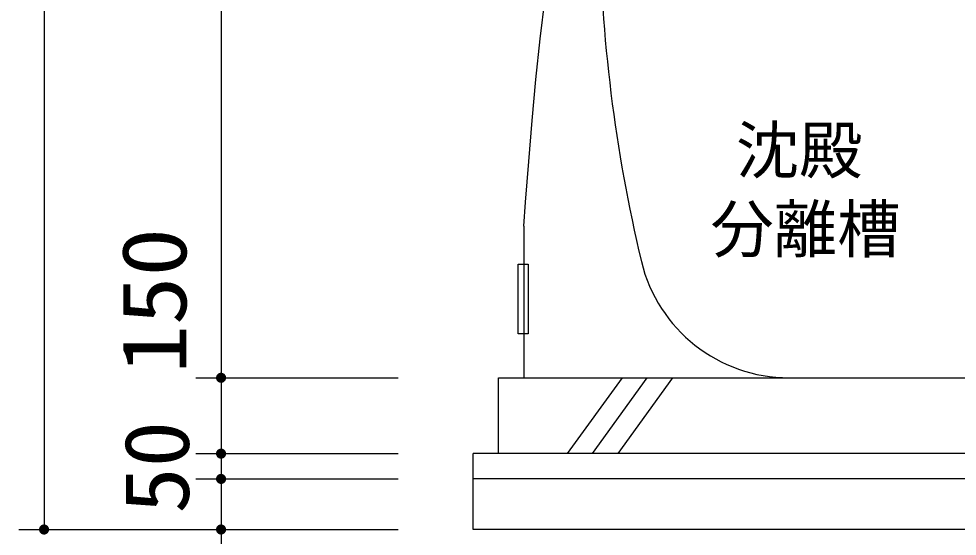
# Model space of a CAD drawing. Units: millimetres, scale not verified. Extents: x -14850 to 14850, y -10500 to 10500.
# Drawn here: x -1860 to -4, y -6184 to -5161 of the extents above; entities that cross this region are included whole.
import ezdxf
from ezdxf.enums import TextEntityAlignment as Align

# ---------------------------------------------------------------- set-up
doc = ezdxf.new("R2010")
doc.units = ezdxf.units.MM
doc.header["$LTSCALE"] = 50
for name, color, linetype, lineweight in [('0-0_機器', 2, 'Continuous', 25), ('0-1_空気管', 3, 'Continuous', 25), ('0-4_文字', 5, 'Continuous', 25), ('0-5_製作', 5, 'Continuous', 25)]:
    doc.layers.add(name, color=color, linetype=linetype, lineweight=lineweight)
doc.styles.add('ＭＳ ゴシック', font='')
doc.styles.get('ＭＳ ゴシック').set_extended_font_data('MS Gothic')

msp = doc.modelspace()

# ---------------------------------------------------------------- linework, layer by layer
at = {"layer": '0-0_機器'}
for p, q in [((-911.41, -6020.85), (-911.41, -5870.85)), ((-911.41, -5870.85), (1288.59, -5870.85)), ((-667.08, -5870.85), (-775.33, -6020.85)), ((-725.33, -6020.85), (-617.08, -5870.85)), ((-567.08, -5870.85), (-675.33, -6020.85)), ((1338.58, -6020.85), (-961.41, -6020.85)), ((-961.41, -6170.85), (-961.41, -6020.85)), ((1338.58, -6070.85), (-961.41, -6070.85))]:
    msp.add_line(p, q, dxfattribs=at)
msp.add_lwpolyline([(1338.58, -6020.85), (1338.58, -6170.85), (-961.41, -6170.85)], dxfattribs=at)
at = {"layer": '0-1_空気管'}
msp.add_line((-337.04, -5870.85), (714.21, -5870.85), dxfattribs=at)
for centre, radius, start, end in [((2288.43, -4940.85), 3000, 180.57292, 193.49336), ((-337.04, -5570.85), 300, 193.49338, 270)]:
    msp.add_arc(centre, radius, start, end, dxfattribs=at)
at = {"layer": '0-4_文字', "color": 7}
msp.add_line((-861.41, -5570.85), (-861.41, -5870.85), dxfattribs=at)
msp.add_lwpolyline([(-861.41, -5570.85), (-857.85, -5523.9), (-851.54, -5442.95), (-844.78, -5362.04), (-837.29, -5281.21), (-828.78, -5200.48), (-818.97, -5119.87), (-812.57, -5073.19), (-807.05, -5036.02), (-796.58, -4972.07), (-784.82, -4908.35), (-771.63, -4844.92), (-756.9, -4781.87), (-740.5, -4719.28), (-730.18, -4683.21), (-722.64, -4658.22), (-709.01, -4615.34), (-694.71, -4572.66), (-679.89, -4530.13), (-664.7, -4487.73), (-649.28, -4445.39), (-631.05, -4420.85)], dxfattribs=at)
msp.add_lwpolyline([(-852.65, -5646.29), (-852.65, -5783.84), (-872.3, -5783.84), (-872.3, -5646.29)], close=True, dxfattribs=at)
at = {"layer": '0-5_製作', "color": 2}
for p, q in [((-1809.92, -3590.85), (-1809.92, -6170.85)), ((-1459.92, -3760.85), (-1459.92, -5870.85)), ((-1509.92, -5870.85), (-1109.92, -5870.85)), ((-1459.92, -5870.85), (-1459.92, -6020.85)), ((-1509.92, -6020.85), (-1109.92, -6020.85)), ((-1459.92, -6020.85), (-1459.92, -6070.85)), ((-1509.92, -6070.85), (-1109.92, -6070.85)), ((-1459.92, -6070.85), (-1459.92, -6170.85)), ((-1859.92, -6170.85), (-1109.92, -6170.85)), ((-1459.92, -6170.85), (-1459.92, -6500.85))]:
    msp.add_line(p, q, dxfattribs=at)
at = {"layer": '0-5_製作'}
for points in [[(-1469.43, -5867.76), (-1459.92, -5860.85), (-1459.92, -5870.85)], [(-1468.97, -5866.6), (-1459.92, -5860.85), (-1469.43, -5867.76)], [(-1468.36, -5865.5), (-1459.92, -5860.85), (-1468.97, -5866.6)], [(-1467.63, -5864.48), (-1459.92, -5860.85), (-1468.36, -5865.5)], [(-1466.77, -5863.56), (-1459.92, -5860.85), (-1467.63, -5864.48)], [(-1465.8, -5862.76), (-1459.92, -5860.85), (-1466.77, -5863.56)], [(-1464.74, -5862.09), (-1459.92, -5860.85), (-1465.8, -5862.76)], [(-1463.6, -5861.56), (-1459.92, -5860.85), (-1464.74, -5862.09)], [(-1462.41, -5861.17), (-1459.92, -5860.85), (-1463.6, -5861.56)], [(-1461.17, -5860.93), (-1459.92, -5860.85), (-1462.41, -5861.17)], [(-1459.92, -5860.85), (-1449.92, -5870.85), (-1459.92, -5870.85)], [(-1459.92, -5860.85), (-1450, -5869.6), (-1449.92, -5870.85)], [(-1459.92, -5860.85), (-1450.24, -5868.37), (-1450, -5869.6)], [(-1459.92, -5860.85), (-1450.62, -5867.17), (-1450.24, -5868.37)], [(-1459.92, -5860.85), (-1451.16, -5866.04), (-1450.62, -5867.17)], [(-1459.92, -5860.85), (-1451.83, -5864.98), (-1451.16, -5866.04)], [(-1459.92, -5860.85), (-1452.63, -5864.01), (-1451.83, -5864.98)], [(-1459.92, -5860.85), (-1453.55, -5863.15), (-1452.63, -5864.01)], [(-1459.92, -5860.85), (-1454.56, -5862.41), (-1453.55, -5863.15)], [(-1459.92, -5860.85), (-1455.66, -5861.81), (-1454.56, -5862.41)], [(-1459.29, -5860.87), (-1455.66, -5861.81), (-1459.92, -5860.85)], [(-1459.29, -5860.87), (-1456.83, -5861.34), (-1455.66, -5861.81)], [(-1458.05, -5861.03), (-1456.83, -5861.34), (-1459.29, -5860.87)], [(-1469.9, -5870.23), (-1459.92, -5870.85), (-1469.92, -5870.85)], [(-1469.92, -5870.85), (-1459.92, -5870.85), (-1469.84, -5872.11)], [(-1469.74, -5868.98), (-1459.92, -5870.85), (-1469.9, -5870.23)], [(-1469.84, -5872.11), (-1459.92, -5870.85), (-1469.61, -5873.34)], [(-1469.43, -5867.76), (-1459.92, -5870.85), (-1469.74, -5868.98)], [(-1469.61, -5873.34), (-1459.92, -5870.85), (-1469.22, -5874.54)], [(-1469.22, -5874.54), (-1459.92, -5870.85), (-1468.68, -5875.67)], [(-1468.68, -5875.67), (-1459.92, -5870.85), (-1468.01, -5876.73)], [(-1468.01, -5876.73), (-1459.92, -5870.85), (-1467.21, -5877.7)], [(-1467.21, -5877.7), (-1459.92, -5870.85), (-1466.3, -5878.56)], [(-1466.3, -5878.56), (-1459.92, -5870.85), (-1465.28, -5879.3)], [(-1465.28, -5879.3), (-1459.92, -5870.85), (-1459.92, -5880.85)], [(-1465.28, -5879.3), (-1459.92, -5880.85), (-1464.18, -5879.9)], [(-1464.18, -5879.9), (-1460.55, -5880.83), (-1463.01, -5880.36)], [(-1464.18, -5879.9), (-1459.92, -5880.85), (-1460.55, -5880.83)], [(-1463.01, -5880.36), (-1460.55, -5880.83), (-1461.79, -5880.68)], [(-1459.92, -5870.85), (-1458.67, -5880.78), (-1459.92, -5880.85)], [(-1459.92, -5870.85), (-1457.43, -5880.54), (-1458.67, -5880.78)], [(-1459.92, -5870.85), (-1456.24, -5880.15), (-1457.43, -5880.54)], [(-1459.92, -5870.85), (-1455.1, -5879.62), (-1456.24, -5880.15)], [(-1459.92, -5870.85), (-1454.04, -5878.94), (-1455.1, -5879.62)], [(-1459.92, -5870.85), (-1453.08, -5878.14), (-1454.04, -5878.94)], [(-1459.92, -5870.85), (-1452.22, -5877.23), (-1453.08, -5878.14)], [(-1459.92, -5870.85), (-1451.48, -5876.21), (-1452.22, -5877.23)], [(-1459.92, -5870.85), (-1450.87, -5875.11), (-1451.48, -5876.21)], [(-1459.92, -5870.85), (-1450.41, -5873.94), (-1450.87, -5875.11)], [(-1459.92, -5870.85), (-1450.1, -5872.73), (-1450.41, -5873.94)], [(-1449.92, -5870.85), (-1450.1, -5872.73), (-1459.92, -5870.85)], [(-1449.92, -5870.85), (-1449.94, -5871.48), (-1450.1, -5872.73)], [(-1469.43, -6017.76), (-1459.92, -6010.85), (-1459.92, -6020.85)], [(-1468.97, -6016.6), (-1459.92, -6010.85), (-1469.43, -6017.76)], [(-1468.36, -6015.5), (-1459.92, -6010.85), (-1468.97, -6016.6)], [(-1467.63, -6014.48), (-1459.92, -6010.85), (-1468.36, -6015.5)], [(-1466.77, -6013.56), (-1459.92, -6010.85), (-1467.63, -6014.48)], [(-1465.8, -6012.76), (-1459.92, -6010.85), (-1466.77, -6013.56)], [(-1464.74, -6012.09), (-1459.92, -6010.85), (-1465.8, -6012.76)], [(-1463.6, -6011.56), (-1459.92, -6010.85), (-1464.74, -6012.09)], [(-1462.41, -6011.17), (-1459.92, -6010.85), (-1463.6, -6011.56)], [(-1461.17, -6010.93), (-1459.92, -6010.85), (-1462.41, -6011.17)], [(-1459.92, -6010.85), (-1449.92, -6020.85), (-1459.92, -6020.85)], [(-1459.92, -6010.85), (-1450, -6019.6), (-1449.92, -6020.85)], [(-1459.92, -6010.85), (-1450.24, -6018.37), (-1450, -6019.6)], [(-1459.92, -6010.85), (-1450.62, -6017.17), (-1450.24, -6018.37)], [(-1459.92, -6010.85), (-1451.16, -6016.04), (-1450.62, -6017.17)], [(-1459.92, -6010.85), (-1451.83, -6014.98), (-1451.16, -6016.04)], [(-1459.92, -6010.85), (-1452.63, -6014.01), (-1451.83, -6014.98)], [(-1459.92, -6010.85), (-1453.55, -6013.15), (-1452.63, -6014.01)], [(-1459.92, -6010.85), (-1454.56, -6012.41), (-1453.55, -6013.15)], [(-1459.92, -6010.85), (-1455.66, -6011.81), (-1454.56, -6012.41)], [(-1459.29, -6010.87), (-1455.66, -6011.81), (-1459.92, -6010.85)], [(-1459.29, -6010.87), (-1456.83, -6011.34), (-1455.66, -6011.81)], [(-1458.05, -6011.03), (-1456.83, -6011.34), (-1459.29, -6010.87)], [(-1469.9, -6020.23), (-1459.92, -6020.85), (-1469.92, -6020.85)], [(-1469.92, -6020.85), (-1459.92, -6020.85), (-1469.84, -6022.11)], [(-1469.74, -6018.98), (-1459.92, -6020.85), (-1469.9, -6020.23)], [(-1469.84, -6022.11), (-1459.92, -6020.85), (-1469.61, -6023.34)], [(-1469.43, -6017.76), (-1459.92, -6020.85), (-1469.74, -6018.98)], [(-1469.61, -6023.34), (-1459.92, -6020.85), (-1469.22, -6024.54)], [(-1469.22, -6024.54), (-1459.92, -6020.85), (-1468.68, -6025.67)], [(-1468.68, -6025.67), (-1459.92, -6020.85), (-1468.01, -6026.73)], [(-1468.01, -6026.73), (-1459.92, -6020.85), (-1467.21, -6027.7)], [(-1467.21, -6027.7), (-1459.92, -6020.85), (-1466.3, -6028.56)], [(-1466.3, -6028.56), (-1459.92, -6020.85), (-1465.28, -6029.3)], [(-1465.28, -6029.3), (-1459.92, -6020.85), (-1459.92, -6030.85)], [(-1465.28, -6029.3), (-1459.92, -6030.85), (-1464.18, -6029.9)], [(-1464.18, -6029.9), (-1460.55, -6030.83), (-1463.01, -6030.37)], [(-1464.18, -6029.9), (-1459.92, -6030.85), (-1460.55, -6030.83)], [(-1463.01, -6030.37), (-1460.55, -6030.83), (-1461.79, -6030.68)], [(-1459.92, -6020.85), (-1458.67, -6030.78), (-1459.92, -6030.85)], [(-1459.92, -6020.85), (-1457.43, -6030.54), (-1458.67, -6030.78)], [(-1459.92, -6020.85), (-1456.24, -6030.15), (-1457.43, -6030.54)], [(-1459.92, -6020.85), (-1455.1, -6029.62), (-1456.24, -6030.15)], [(-1459.92, -6020.85), (-1454.04, -6028.94), (-1455.1, -6029.62)], [(-1459.92, -6020.85), (-1453.08, -6028.14), (-1454.04, -6028.94)], [(-1459.92, -6020.85), (-1452.22, -6027.23), (-1453.08, -6028.14)], [(-1459.92, -6020.85), (-1451.48, -6026.21), (-1452.22, -6027.23)], [(-1459.92, -6020.85), (-1450.87, -6025.11), (-1451.48, -6026.21)], [(-1459.92, -6020.85), (-1450.41, -6023.94), (-1450.87, -6025.11)], [(-1459.92, -6020.85), (-1450.1, -6022.73), (-1450.41, -6023.94)], [(-1449.92, -6020.85), (-1450.1, -6022.73), (-1459.92, -6020.85)], [(-1449.92, -6020.85), (-1449.94, -6021.48), (-1450.1, -6022.73)], [(-1469.43, -6067.76), (-1459.92, -6070.85), (-1469.74, -6068.98)], [(-1469.43, -6067.76), (-1459.92, -6060.85), (-1459.92, -6070.85)], [(-1468.97, -6066.6), (-1459.92, -6060.85), (-1469.43, -6067.76)], [(-1468.36, -6065.5), (-1459.92, -6060.85), (-1468.97, -6066.6)], [(-1467.63, -6064.48), (-1459.92, -6060.85), (-1468.36, -6065.5)], [(-1466.77, -6063.56), (-1459.92, -6060.85), (-1467.63, -6064.48)], [(-1465.8, -6062.76), (-1459.92, -6060.85), (-1466.77, -6063.56)], [(-1464.74, -6062.09), (-1459.92, -6060.85), (-1465.8, -6062.76)], [(-1463.6, -6061.56), (-1459.92, -6060.85), (-1464.74, -6062.09)], [(-1462.41, -6061.17), (-1459.92, -6060.85), (-1463.6, -6061.56)], [(-1461.17, -6060.93), (-1459.92, -6060.85), (-1462.41, -6061.17)], [(-1459.92, -6060.85), (-1449.92, -6070.85), (-1459.92, -6070.85)], [(-1459.92, -6060.85), (-1450, -6069.6), (-1449.92, -6070.85)], [(-1459.92, -6060.85), (-1450.24, -6068.37), (-1450, -6069.6)], [(-1459.92, -6060.85), (-1450.62, -6067.17), (-1450.24, -6068.37)], [(-1459.92, -6060.85), (-1451.16, -6066.04), (-1450.62, -6067.17)], [(-1459.92, -6060.85), (-1451.83, -6064.98), (-1451.16, -6066.04)], [(-1459.92, -6060.85), (-1452.63, -6064.01), (-1451.83, -6064.98)], [(-1459.92, -6060.85), (-1453.55, -6063.15), (-1452.63, -6064.01)], [(-1459.92, -6060.85), (-1454.56, -6062.41), (-1453.55, -6063.15)], [(-1459.92, -6060.85), (-1455.66, -6061.81), (-1454.56, -6062.41)], [(-1459.29, -6060.87), (-1455.66, -6061.81), (-1459.92, -6060.85)], [(-1459.29, -6060.87), (-1456.83, -6061.34), (-1455.66, -6061.81)], [(-1458.05, -6061.03), (-1456.83, -6061.34), (-1459.29, -6060.87)], [(-1469.9, -6070.23), (-1459.92, -6070.85), (-1469.92, -6070.85)], [(-1469.92, -6070.85), (-1459.92, -6070.85), (-1469.84, -6072.11)], [(-1469.74, -6068.98), (-1459.92, -6070.85), (-1469.9, -6070.23)], [(-1469.84, -6072.11), (-1459.92, -6070.85), (-1469.61, -6073.34)], [(-1469.61, -6073.34), (-1459.92, -6070.85), (-1469.22, -6074.54)], [(-1469.22, -6074.54), (-1459.92, -6070.85), (-1468.68, -6075.67)], [(-1468.68, -6075.67), (-1459.92, -6070.85), (-1468.01, -6076.73)], [(-1468.01, -6076.73), (-1459.92, -6070.85), (-1467.21, -6077.7)], [(-1467.21, -6077.7), (-1459.92, -6070.85), (-1466.3, -6078.56)], [(-1466.3, -6078.56), (-1459.92, -6070.85), (-1465.28, -6079.3)], [(-1465.28, -6079.3), (-1459.92, -6070.85), (-1459.92, -6080.85)], [(-1465.28, -6079.3), (-1459.92, -6080.85), (-1464.18, -6079.9)], [(-1464.18, -6079.9), (-1460.55, -6080.83), (-1463.01, -6080.36)], [(-1464.18, -6079.9), (-1459.92, -6080.85), (-1460.55, -6080.83)], [(-1463.01, -6080.36), (-1460.55, -6080.83), (-1461.79, -6080.68)], [(-1459.92, -6070.85), (-1458.67, -6080.78), (-1459.92, -6080.85)], [(-1459.92, -6070.85), (-1457.43, -6080.54), (-1458.67, -6080.78)], [(-1459.92, -6070.85), (-1456.24, -6080.15), (-1457.43, -6080.54)], [(-1459.92, -6070.85), (-1455.1, -6079.62), (-1456.24, -6080.15)], [(-1459.92, -6070.85), (-1454.04, -6078.94), (-1455.1, -6079.62)], [(-1459.92, -6070.85), (-1453.08, -6078.14), (-1454.04, -6078.94)], [(-1459.92, -6070.85), (-1452.22, -6077.23), (-1453.08, -6078.14)], [(-1459.92, -6070.85), (-1451.48, -6076.21), (-1452.22, -6077.23)], [(-1459.92, -6070.85), (-1450.87, -6075.11), (-1451.48, -6076.21)], [(-1459.92, -6070.85), (-1450.41, -6073.94), (-1450.87, -6075.11)], [(-1459.92, -6070.85), (-1450.1, -6072.73), (-1450.41, -6073.94)], [(-1449.92, -6070.85), (-1450.1, -6072.73), (-1459.92, -6070.85)], [(-1449.92, -6070.85), (-1449.94, -6071.48), (-1450.1, -6072.73)], [(-1819.9, -6170.23), (-1809.92, -6170.85), (-1819.92, -6170.85)], [(-1819.92, -6170.85), (-1809.92, -6170.85), (-1819.84, -6172.11)], [(-1819.74, -6168.98), (-1809.92, -6170.85), (-1819.9, -6170.23)], [(-1819.84, -6172.11), (-1809.92, -6170.85), (-1819.61, -6173.34)], [(-1819.43, -6167.76), (-1809.92, -6170.85), (-1819.74, -6168.98)], [(-1819.61, -6173.34), (-1809.92, -6170.85), (-1819.22, -6174.54)], [(-1819.43, -6167.76), (-1809.92, -6160.85), (-1809.92, -6170.85)], [(-1818.97, -6166.6), (-1809.92, -6160.85), (-1819.43, -6167.76)], [(-1819.22, -6174.54), (-1809.92, -6170.85), (-1818.68, -6175.67)], [(-1818.36, -6165.5), (-1809.92, -6160.85), (-1818.97, -6166.6)], [(-1818.68, -6175.67), (-1809.92, -6170.85), (-1818.01, -6176.73)], [(-1817.63, -6164.48), (-1809.92, -6160.85), (-1818.36, -6165.5)], [(-1818.01, -6176.73), (-1809.92, -6170.85), (-1817.21, -6177.7)], [(-1816.77, -6163.57), (-1809.92, -6160.85), (-1817.63, -6164.48)], [(-1817.21, -6177.7), (-1809.92, -6170.85), (-1816.3, -6178.56)], [(-1815.8, -6162.76), (-1809.92, -6160.85), (-1816.77, -6163.57)], [(-1816.3, -6178.56), (-1809.92, -6170.85), (-1809.92, -6180.85)], [(-1816.3, -6178.56), (-1809.92, -6180.85), (-1815.28, -6179.3)], [(-1814.74, -6162.09), (-1809.92, -6160.85), (-1815.8, -6162.76)], [(-1815.28, -6179.3), (-1810.55, -6180.84), (-1814.18, -6179.9)], [(-1815.28, -6179.3), (-1809.92, -6180.85), (-1810.55, -6180.84)], [(-1813.6, -6161.56), (-1809.92, -6160.85), (-1814.74, -6162.09)], [(-1812.41, -6161.17), (-1809.92, -6160.85), (-1813.6, -6161.56)], [(-1811.17, -6160.93), (-1809.92, -6160.85), (-1812.41, -6161.17)], [(-1809.92, -6160.85), (-1799.92, -6170.85), (-1809.92, -6170.85)], [(-1809.92, -6160.85), (-1800, -6169.6), (-1799.92, -6170.85)], [(-1809.92, -6160.85), (-1800.24, -6168.37), (-1800, -6169.6)], [(-1809.92, -6160.85), (-1800.62, -6167.17), (-1800.24, -6168.37)], [(-1809.92, -6160.85), (-1801.16, -6166.04), (-1800.62, -6167.17)], [(-1809.92, -6160.85), (-1801.83, -6164.98), (-1801.16, -6166.04)], [(-1809.92, -6160.85), (-1802.63, -6164.01), (-1801.83, -6164.98)], [(-1809.92, -6160.85), (-1803.55, -6163.15), (-1802.63, -6164.01)], [(-1809.92, -6160.85), (-1804.56, -6162.41), (-1803.55, -6163.15)], [(-1809.29, -6160.87), (-1804.56, -6162.41), (-1809.92, -6160.85)], [(-1809.92, -6170.85), (-1808.67, -6180.78), (-1809.92, -6180.85)], [(-1809.92, -6170.85), (-1807.43, -6180.54), (-1808.67, -6180.78)], [(-1809.92, -6170.85), (-1806.24, -6180.15), (-1807.43, -6180.54)], [(-1809.92, -6170.85), (-1805.1, -6179.62), (-1806.24, -6180.15)], [(-1809.92, -6170.85), (-1804.04, -6178.95), (-1805.1, -6179.62)], [(-1809.92, -6170.85), (-1803.08, -6178.14), (-1804.04, -6178.95)], [(-1809.92, -6170.85), (-1802.22, -6177.23), (-1803.08, -6178.14)], [(-1809.92, -6170.85), (-1801.48, -6176.21), (-1802.22, -6177.23)], [(-1809.92, -6170.85), (-1800.87, -6175.11), (-1801.48, -6176.21)], [(-1809.92, -6170.85), (-1800.41, -6173.95), (-1800.87, -6175.11)], [(-1809.92, -6170.85), (-1800.1, -6172.73), (-1800.41, -6173.95)], [(-1799.92, -6170.85), (-1800.1, -6172.73), (-1809.92, -6170.85)], [(-1809.29, -6160.87), (-1805.66, -6161.81), (-1804.56, -6162.41)], [(-1808.05, -6161.03), (-1805.66, -6161.81), (-1809.29, -6160.87)], [(-1808.05, -6161.03), (-1806.83, -6161.34), (-1805.66, -6161.81)], [(-1799.92, -6170.85), (-1799.94, -6171.48), (-1800.1, -6172.73)], [(-1469.9, -6170.23), (-1459.92, -6170.85), (-1469.92, -6170.85)], [(-1469.92, -6170.85), (-1459.92, -6170.85), (-1469.84, -6172.11)], [(-1469.74, -6168.98), (-1459.92, -6170.85), (-1469.9, -6170.23)], [(-1469.84, -6172.11), (-1459.92, -6170.85), (-1469.61, -6173.34)], [(-1469.43, -6167.76), (-1459.92, -6170.85), (-1469.74, -6168.98)], [(-1469.61, -6173.34), (-1459.92, -6170.85), (-1469.22, -6174.54)], [(-1469.43, -6167.76), (-1459.92, -6160.85), (-1459.92, -6170.85)], [(-1468.97, -6166.6), (-1459.92, -6160.85), (-1469.43, -6167.76)], [(-1469.22, -6174.54), (-1459.92, -6170.85), (-1468.68, -6175.67)], [(-1468.36, -6165.5), (-1459.92, -6160.85), (-1468.97, -6166.6)], [(-1468.68, -6175.67), (-1459.92, -6170.85), (-1468.01, -6176.73)], [(-1467.63, -6164.48), (-1459.92, -6160.85), (-1468.36, -6165.5)], [(-1468.01, -6176.73), (-1459.92, -6170.85), (-1467.21, -6177.7)], [(-1466.77, -6163.57), (-1459.92, -6160.85), (-1467.63, -6164.48)], [(-1467.21, -6177.7), (-1459.92, -6170.85), (-1466.3, -6178.56)], [(-1465.8, -6162.76), (-1459.92, -6160.85), (-1466.77, -6163.57)], [(-1466.3, -6178.56), (-1459.92, -6170.85), (-1465.28, -6179.3)], [(-1464.74, -6162.09), (-1459.92, -6160.85), (-1465.8, -6162.76)], [(-1465.28, -6179.3), (-1459.92, -6170.85), (-1459.92, -6180.85)], [(-1465.28, -6179.3), (-1459.92, -6180.85), (-1464.18, -6179.9)], [(-1463.6, -6161.56), (-1459.92, -6160.85), (-1464.74, -6162.09)], [(-1462.41, -6161.17), (-1459.92, -6160.85), (-1463.6, -6161.56)], [(-1461.17, -6160.93), (-1459.92, -6160.85), (-1462.41, -6161.17)], [(-1459.92, -6160.85), (-1449.92, -6170.85), (-1459.92, -6170.85)], [(-1459.92, -6160.85), (-1450, -6169.6), (-1449.92, -6170.85)], [(-1459.92, -6160.85), (-1450.24, -6168.37), (-1450, -6169.6)], [(-1459.92, -6160.85), (-1450.62, -6167.17), (-1450.24, -6168.37)], [(-1459.92, -6160.85), (-1451.16, -6166.04), (-1450.62, -6167.17)], [(-1459.92, -6160.85), (-1451.83, -6164.98), (-1451.16, -6166.04)], [(-1459.92, -6160.85), (-1452.63, -6164.01), (-1451.83, -6164.98)], [(-1459.92, -6160.85), (-1453.55, -6163.15), (-1452.63, -6164.01)], [(-1459.92, -6160.85), (-1454.56, -6162.41), (-1453.55, -6163.15)], [(-1459.92, -6160.85), (-1455.66, -6161.81), (-1454.56, -6162.41)], [(-1459.29, -6160.87), (-1455.66, -6161.81), (-1459.92, -6160.85)], [(-1459.92, -6170.85), (-1458.67, -6180.78), (-1459.92, -6180.85)], [(-1459.92, -6170.85), (-1457.43, -6180.54), (-1458.67, -6180.78)], [(-1459.92, -6170.85), (-1456.24, -6180.15), (-1457.43, -6180.54)], [(-1459.92, -6170.85), (-1455.1, -6179.62), (-1456.24, -6180.15)], [(-1459.92, -6170.85), (-1454.04, -6178.95), (-1455.1, -6179.62)], [(-1459.92, -6170.85), (-1453.08, -6178.14), (-1454.04, -6178.95)], [(-1459.92, -6170.85), (-1452.22, -6177.23), (-1453.08, -6178.14)], [(-1459.92, -6170.85), (-1451.48, -6176.21), (-1452.22, -6177.23)], [(-1459.92, -6170.85), (-1450.87, -6175.11), (-1451.48, -6176.21)], [(-1459.92, -6170.85), (-1450.41, -6173.95), (-1450.87, -6175.11)], [(-1459.92, -6170.85), (-1450.1, -6172.73), (-1450.41, -6173.95)], [(-1449.92, -6170.85), (-1450.1, -6172.73), (-1459.92, -6170.85)], [(-1459.29, -6160.87), (-1456.83, -6161.34), (-1455.66, -6161.81)], [(-1458.05, -6161.03), (-1456.83, -6161.34), (-1459.29, -6160.87)], [(-1449.92, -6170.85), (-1449.94, -6171.48), (-1450.1, -6172.73)], [(-1814.18, -6179.9), (-1811.79, -6180.68), (-1813.01, -6180.37)], [(-1814.18, -6179.9), (-1810.55, -6180.84), (-1811.79, -6180.68)], [(-1464.18, -6179.9), (-1460.55, -6180.84), (-1463.01, -6180.37)], [(-1464.18, -6179.9), (-1459.92, -6180.85), (-1460.55, -6180.84)], [(-1463.01, -6180.37), (-1460.55, -6180.84), (-1461.79, -6180.68)]]:
    msp.add_solid(points, dxfattribs=at)

# ---------------------------------------------------------------- texts
at = {"layer": '0-1_空気管', "color": 4, "style": 'ＭＳ ゴシック'}
for s, p in [('沈殿', (-442.15, -5494.18)), ('分離槽', (-492.15, -5650.18))]:
    msp.add_text(s, height=91.79, dxfattribs=at).set_placement(p, align=Align.BOTTOM_LEFT)
at = {"layer": '0-5_製作', "color": 4, "style": 'ＭＳ ゴシック'}
for s, width, p in [('150', 1.1, (-1490, -5862.82)), ('50', 1.05, (-1484.92, -6139.6))]:
    msp.add_text(s, height=128.4, rotation=90, dxfattribs=dict(at, width=width)).set_placement(p, align=Align.BOTTOM_LEFT)

doc.saveas('drawing.dxf')
